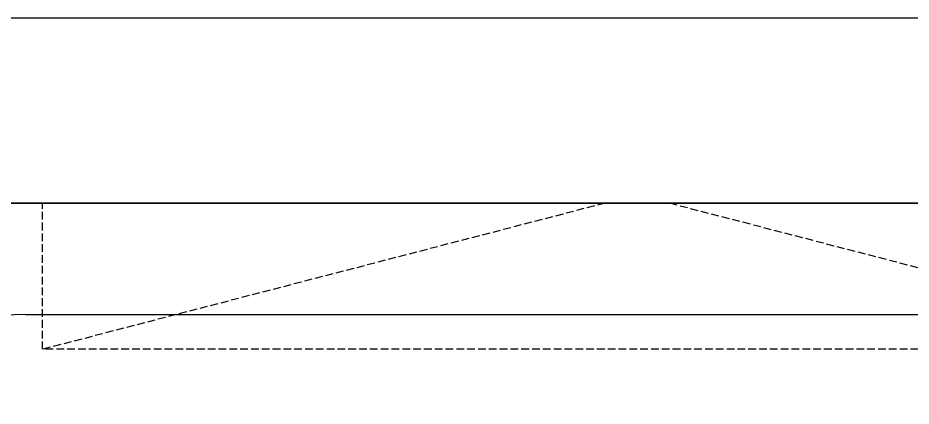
# Model space of a CAD drawing. Extents: x -2209072 to 495824, y -92434 to 572724.
# Drawn here: x 244512 to 273431, y 61035 to 73600 of the extents above; entities that cross this region are included whole.
import ezdxf

# ---------------------------------------------------------------- set-up
doc = ezdxf.new("R2010")
doc.units = 0
doc.header["$LTSCALE"] = 1000
doc.header["$MEASUREMENT"] = 0
doc.linetypes.add('X-104 6#7#平面$0$DASH', pattern=[0.35, 0.25, -0.1])
doc.layers.get('0').update_dxf_attribs({"linetype": 'CONTINUOUS'})
doc.layers.add('6#7#幕墙$0$04-不打印_辅助线', color=165, linetype='CONTINUOUS', plot=False)
doc.layers.add('X-104 6#7#平面$0$M-消防 救援场地', color=240, linetype='X-104 6#7#平面$0$DASH')
doc.layers.add('X-104 6#7#平面$0$M-道路 边线', color=151, linetype='CONTINUOUS')

# ---------------------------------------------------------------- blocks, each defined once
blk = doc.blocks.new('图框-A0+1-4')
for points, const_width in [([(0.02, 0.02), (1486.02, 0.02), (1486.02, 841.03), (0.02, 841.03)], 0.05), ([(1411.02, 831.03), (25.02, 831.03), (25.02, 10.03), (1411.02, 10.03)], 0.5)]:
    blk.add_lwpolyline(points, close=True, dxfattribs=dict(const_width=const_width))
blk = doc.blocks.new('X-104 6#7#平面$0$A$C5A7B30E4')
at = {"layer": 'X-104 6#7#平面$0$M-消防 救援场地'}
for points in [[(105798, 67602), (105798, 62874), (67298, 62874), (67298, 67602)], [(85505, 67602), (67298, 62874)], [(105798, 62874), (87592, 67602)]]:
    blk.add_lwpolyline(points, dxfattribs=at)
at = {"layer": 'X-104 6#7#平面$0$M-道路 边线'}
blk.add_line((66759, 64000), (106624, 64000), dxfattribs=at)
blk.add_arc((66759, 52000), 12000, 90, 118.1983, dxfattribs=at)
blk = doc.blocks.new('6#7#幕墙')
at = {"layer": '6#7#幕墙$0$04-不打印_辅助线'}
blk.add_lwpolyline([(160262, 73600), (317912, 73600), (317912, -15500), (160262, -15500)], close=True, dxfattribs=at)
blk = doc.blocks.new('X-104 6#7#平面')
blk.add_blockref('6#7#幕墙', (0, 0))
at = {"xscale": 100, "yscale": 100, "zscale": 100}
blk.add_blockref('图框-A0+1-4', (160259, -15500), dxfattribs=at)
at = {"color": 1}
blk.add_blockref('X-104 6#7#平面$0$A$C5A7B30E4', (178012, 0), dxfattribs=at)

msp = doc.modelspace()

# ---------------------------------------------------------------- block references
msp.add_blockref('X-104 6#7#平面', (0, 0))

doc.saveas('drawing.dxf')
